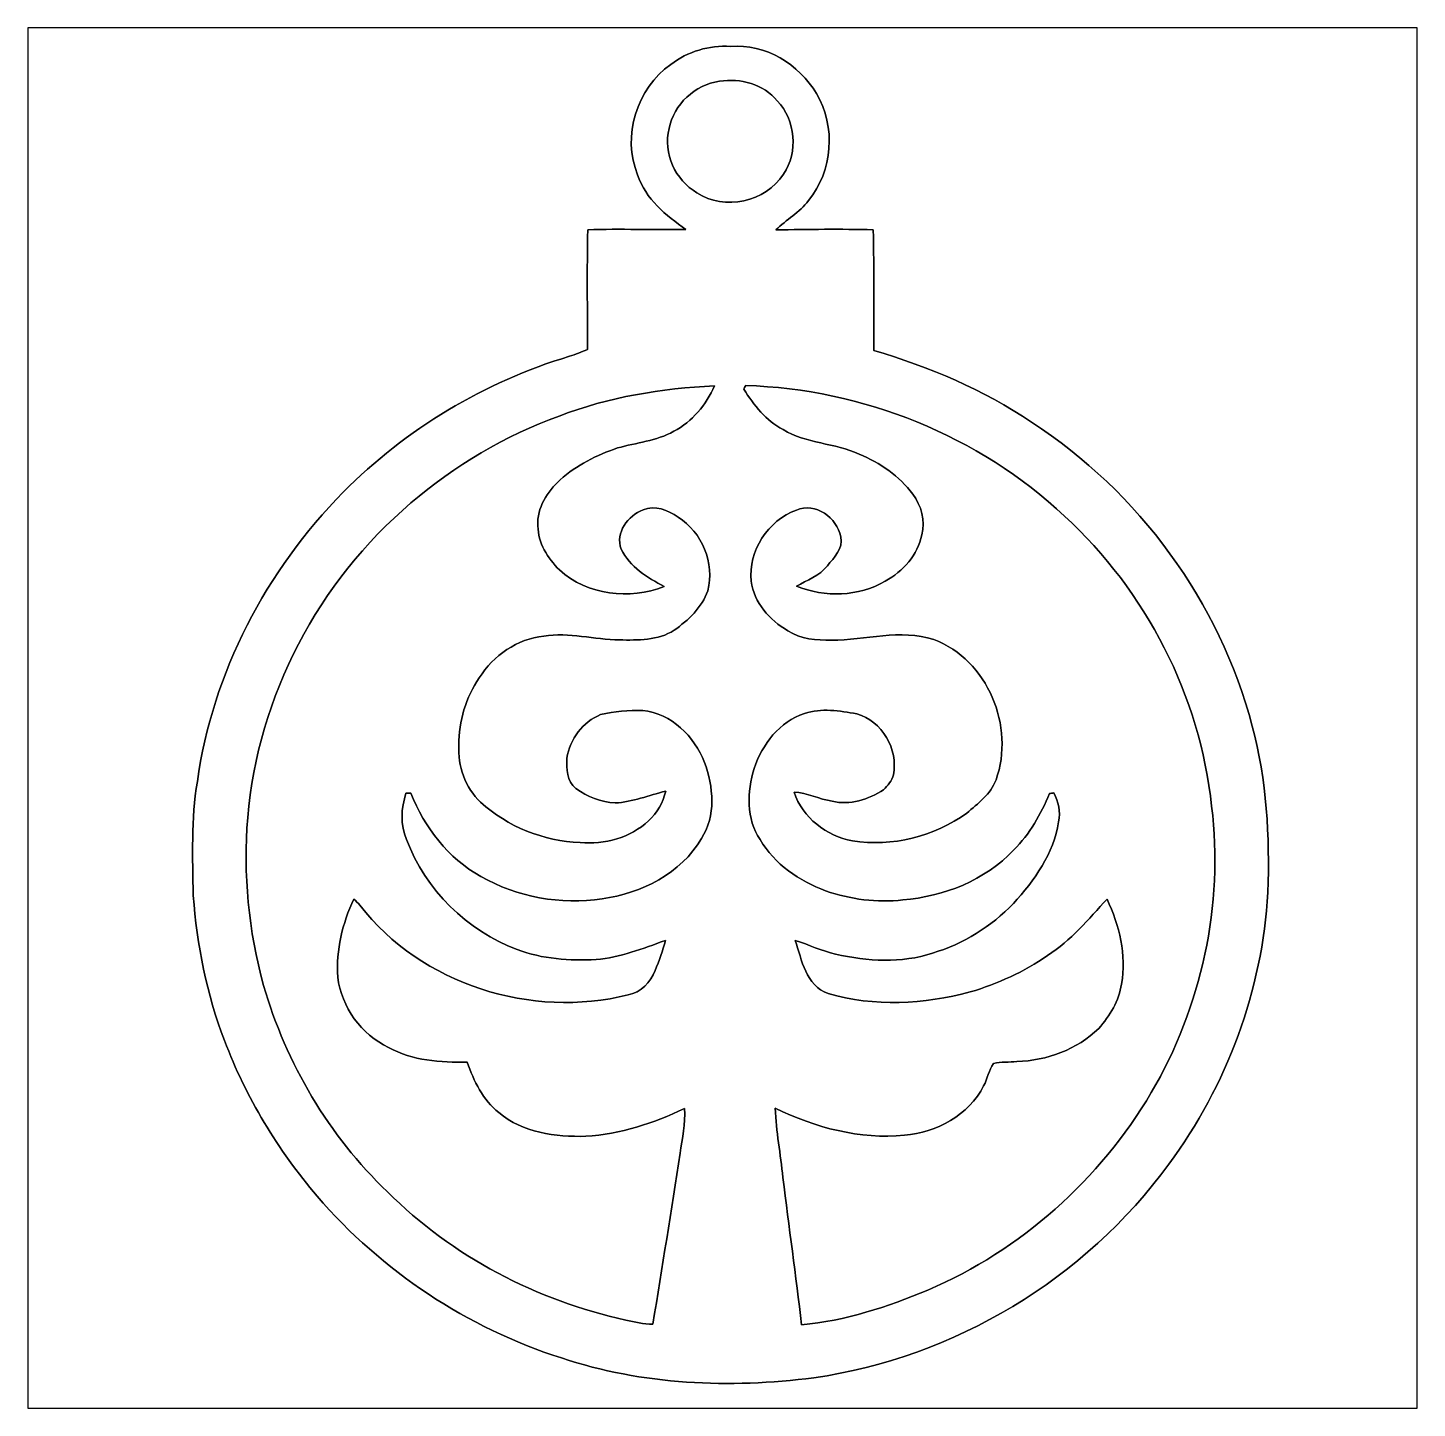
# Model space of a CAD drawing. Header units: centimetres. Extents: x -16.8 to 16.8, y -16.7 to 16.7.
import ezdxf

# ---------------------------------------------------------------- set-up
doc = ezdxf.new("R2010")
doc.units = ezdxf.units.CM
doc.header["$MEASUREMENT"] = 0
doc.layers.add('Layer 1', color=7, linetype='Continuous')

msp = doc.modelspace()

# ---------------------------------------------------------------- linework, layer by layer
at = {"layer": 'Layer 1', "color": 7}
for points, knots in [([(-16.77458, 16.66875), (-16.77458, 16.66875), (16.77458, 16.66875), (16.77458, 16.66875), (16.77458, 16.66875), (16.77458, 16.66875), (16.77458, -16.66875), (16.77458, -16.66875), (16.77458, -16.66875), (16.77458, -16.66875), (-16.77458, -16.66875), (-16.77458, -16.66875), (-16.77458, -16.66875), (-16.77458, -16.66875), (-16.77458, 16.66875), (-16.77458, 16.66875), (-16.77458, 16.66875), (-16.77458, 16.66875), (-16.77458, 16.66875), (-16.77458, 16.66875)], [0, 0, 0, 0, 0.16666667, 0.16666667, 0.16666667, 0.16666667, 0.33333333, 0.33333333, 0.33333333, 0.33333333, 0.5, 0.5, 0.5, 0.5, 0.66666667, 0.66666667, 0.66666667, 0.66666667, 1, 1, 1, 1]), ([(-1.24883, 15.78257), (-2.06939, 15.20825), (-2.43276, 14.04867), (-2.04929, 13.11628), (-2.04929, 13.11628), (-1.85526, 12.53455), (-1.37054, 12.13379), (-0.88194, 11.80006), (-0.88194, 11.80006), (-1.67181, 11.77784), (-2.46345, 11.82405), (-3.25367, 11.78913), (-3.25367, 11.78913), (-3.27413, 10.82569), (-3.25967, 9.8619), (-3.26108, 8.89811), (-3.26108, 8.89811), (-3.40254, 8.83955), (-3.54612, 8.78593), (-3.69041, 8.73619), (-3.69041, 8.73619), (-5.74781, 8.12059), (-7.64646, 6.97865), (-9.15776, 5.4543), (-9.15776, 5.4543), (-11.0169, 3.56553), (-12.31336, 1.09996), (-12.6806, -1.53458), (-12.6806, -1.53458), (-12.833, -2.44334), (-12.79419, -3.36832), (-12.77902, -4.28519), (-12.77902, -4.28519), (-12.68906, -5.4797), (-12.4587, -6.67068), (-12.02231, -7.78933), (-12.02231, -7.78933), (-11.51079, -9.16411), (-10.73044, -10.43129), (-9.78641, -11.55065), (-9.78641, -11.55065), (-8.22643, -13.35934), (-6.1655, -14.73165), (-3.88761, -15.45484), (-3.88761, -15.45484), (-1.93252, -16.10854), (0.17286, -16.19462), (2.20627, -15.93286), (2.20627, -15.93286), (5.59894, -15.45131), (8.75947, -13.54526), (10.77666, -10.77666), (10.77666, -10.77666), (12.17824, -8.87765), (13.03831, -6.57119), (13.16814, -4.21111), (13.16814, -4.21111), (13.21682, -2.86456), (13.14238, -1.49966), (12.78996, -0.19368), (12.78996, -0.19368), (12.00785, 2.80247), (10.05452, 5.45959), (7.46196, 7.14446), (7.46196, 7.14446), (6.30096, 7.93291), (4.99286, 8.47584), (3.65301, 8.87624), (3.65301, 8.87624), (3.64349, 9.8485), (3.66501, 10.8204), (3.63996, 11.7923), (3.63996, 11.7923), (2.85609, 11.81029), (2.07186, 11.80218), (1.28834, 11.78666), (1.28834, 11.78666), (1.54093, 12.03325), (1.86055, 12.20929), (2.07433, 12.49609), (2.07433, 12.49609), (2.66347, 13.20729), (2.74391, 14.28609), (2.27224, 15.07913), (2.27224, 15.07913), (1.84644, 15.78575), (1.03717, 16.29551), (0.19368, 16.21755), (0.19368, 16.21755), (-0.32138, 16.25529), (-0.83996, 16.09443), (-1.24883, 15.78257)], [0, 0, 0, 0, 0.04166667, 0.04166667, 0.04166667, 0.04166667, 0.08333333, 0.08333333, 0.08333333, 0.08333333, 0.125, 0.125, 0.125, 0.125, 0.16666667, 0.16666667, 0.16666667, 0.16666667, 0.20833333, 0.20833333, 0.20833333, 0.20833333, 0.25, 0.25, 0.25, 0.25, 0.29166667, 0.29166667, 0.29166667, 0.29166667, 0.33333333, 0.33333333, 0.33333333, 0.33333333, 0.375, 0.375, 0.375, 0.375, 0.41666667, 0.41666667, 0.41666667, 0.41666667, 0.45833333, 0.45833333, 0.45833333, 0.45833333, 0.5, 0.5, 0.5, 0.5, 0.54166667, 0.54166667, 0.54166667, 0.54166667, 0.58333333, 0.58333333, 0.58333333, 0.58333333, 0.625, 0.625, 0.625, 0.625, 0.66666667, 0.66666667, 0.66666667, 0.66666667, 0.70833333, 0.70833333, 0.70833333, 0.70833333, 0.75, 0.75, 0.75, 0.75, 0.79166667, 0.79166667, 0.79166667, 0.79166667, 0.83333333, 0.83333333, 0.83333333, 0.83333333, 0.875, 0.875, 0.875, 0.875, 0.91666667, 0.91666667, 0.91666667, 0.91666667, 1, 1, 1, 1]), ([(-0.07232, 15.37864), (0.43074, 15.45943), (0.98919, 15.30279), (1.32397, 14.90557), (1.32397, 14.90557), (1.76142, 14.43778), (1.83727, 13.66696), (1.46967, 13.13639), (1.46967, 13.13639), (1.04493, 12.46046), (0.04904, 12.24562), (-0.61736, 12.68307), (-0.61736, 12.68307), (-1.13383, 12.99351), (-1.44921, 13.63733), (-1.28623, 14.23494), (-1.28623, 14.23494), (-1.17934, 14.82266), (-0.65934, 15.2975), (-0.07232, 15.37864)], [0, 0, 0, 0, 0.16666667, 0.16666667, 0.16666667, 0.16666667, 0.33333333, 0.33333333, 0.33333333, 0.33333333, 0.5, 0.5, 0.5, 0.5, 0.66666667, 0.66666667, 0.66666667, 0.66666667, 1, 1, 1, 1]), ([(-3.94088, 7.29262), (-2.74708, 7.75406), (-1.46967, 7.95902), (-0.19579, 8.02111), (-0.19579, 8.02111), (-0.39546, 7.56497), (-0.73131, 7.15539), (-1.17863, 6.92503), (-1.17863, 6.92503), (-1.59279, 6.68584), (-2.08245, 6.65021), (-2.53436, 6.5211), (-2.53436, 6.5211), (-3.0353, 6.34859), (-3.52037, 6.10623), (-3.92042, 5.75486), (-3.92042, 5.75486), (-4.22204, 5.46417), (-4.49157, 5.08106), (-4.45735, 4.64079), (-4.45735, 4.64079), (-4.45699, 4.22945), (-4.22063, 3.85727), (-3.93841, 3.57576), (-3.93841, 3.57576), (-3.26073, 2.96474), (-2.24296, 2.84903), (-1.40653, 3.17676), (-1.40653, 3.17676), (-1.81681, 3.38526), (-2.23485, 3.65372), (-2.4451, 4.07952), (-2.4451, 4.07952), (-2.60138, 4.47181), (-2.27436, 4.88703), (-1.91946, 5.02391), (-1.91946, 5.02391), (-1.62983, 5.15726), (-1.31586, 5.01544), (-1.07421, 4.85246), (-1.07421, 4.85246), (-0.49248, 4.4891), (-0.18556, 3.73909), (-0.35454, 3.07305), (-0.35454, 3.07305), (-0.49601, 2.66771), (-0.82621, 2.36149), (-1.16769, 2.11878), (-1.16769, 2.11878), (-1.55822, 1.86937), (-2.04223, 1.87748), (-2.48744, 1.8863), (-2.48744, 1.8863), (-3.09809, 1.89195), (-3.70487, 2.07821), (-4.31553, 1.97803), (-4.31553, 1.97803), (-4.95476, 1.9117), (-5.53367, 1.50742), (-5.8734, 0.97014), (-5.8734, 0.97014), (-6.19936, 0.49671), (-6.36623, -0.07902), (-6.36729, -0.65229), (-6.36729, -0.65229), (-6.39163, -1.15782), (-6.21594, -1.68169), (-5.84376, -2.03376), (-5.84376, -2.03376), (-5.18866, -2.62537), (-4.32012, -2.97427), (-3.43853, -3.00743), (-3.43853, -3.00743), (-2.8508, -3.05788), (-2.22038, -2.89595), (-1.78753, -2.48109), (-1.78753, -2.48109), (-1.57762, -2.29482), (-1.4351, -2.038), (-1.37195, -1.76565), (-1.37195, -1.76565), (-1.77659, -1.86831), (-2.17241, -2.02741), (-2.59327, -2.05211), (-2.59327, -2.05211), (-2.93194, -2.02671), (-3.26355, -1.90218), (-3.53766, -1.7018), (-3.53766, -1.7018), (-3.76061, -1.53035), (-3.77014, -1.22449), (-3.75708, -0.97049), (-3.75708, -0.97049), (-3.68794, -0.514), (-3.3722, -0.09102), (-2.94217, 0.0822), (-2.94217, 0.0822), (-2.6102, 0.15487), (-2.2673, 0.19121), (-1.92723, 0.1845), (-1.92723, 0.1845), (-1.23437, 0.11042), (-0.68121, -0.44379), (-0.43427, -1.07103), (-0.43427, -1.07103), (-0.21908, -1.65664), (-0.15381, -2.36643), (-0.50871, -2.91077), (-0.50871, -2.91077), (-1.00365, -3.75955), (-1.95827, -4.23369), (-2.90513, -4.36457), (-2.90513, -4.36457), (-3.90701, -4.52367), (-4.95547, -4.32223), (-5.83741, -3.82552), (-5.83741, -3.82552), (-6.62728, -3.39231), (-7.19067, -2.63878), (-7.52616, -1.81575), (-7.52616, -1.81575), (-7.55544, -1.8161), (-7.614, -1.81681), (-7.64328, -1.81716), (-7.64328, -1.81716), (-7.75935, -2.18158), (-7.78722, -2.57916), (-7.6267, -2.93617), (-7.6267, -2.93617), (-7.17938, -4.15255), (-6.16409, -5.13468), (-4.95723, -5.59364), (-4.95723, -5.59364), (-4.35116, -5.82048), (-3.69358, -5.86493), (-3.05259, -5.83353), (-3.05259, -5.83353), (-2.47156, -5.77991), (-1.92123, -5.57601), (-1.38007, -5.36963), (-1.38007, -5.36963), (-1.43863, -5.6201), (-1.53211, -5.86034), (-1.62631, -6.09917), (-1.62631, -6.09917), (-1.7399, -6.37681), (-1.96533, -6.6354), (-2.27506, -6.68443), (-2.27506, -6.68443), (-4.60304, -7.27534), (-7.27604, -6.43643), (-8.75559, -4.52191), (-8.75559, -4.52191), (-8.80181, -4.46899), (-8.85155, -4.41995), (-8.90164, -4.37162), (-8.90164, -4.37162), (-9.1754, -4.959), (-9.33521, -5.6067), (-9.29111, -6.25792), (-9.29111, -6.25792), (-9.19621, -6.98147), (-8.72843, -7.64857), (-8.06168, -7.9562), (-8.06168, -7.9562), (-7.48524, -8.27652), (-6.80755, -8.31744), (-6.16232, -8.31462), (-6.16232, -8.31462), (-6.0004, -8.76582), (-5.78944, -9.22479), (-5.40209, -9.52818), (-5.40209, -9.52818), (-4.82812, -10.02383), (-4.02908, -10.1159), (-3.29953, -10.10179), (-3.29953, -10.10179), (-2.4705, -10.04182), (-1.66264, -9.79593), (-0.91828, -9.43046), (-0.91828, -9.43046), (-0.88865, -9.79452), (-0.97402, -10.15259), (-1.0227, -10.51101), (-1.0227, -10.51101), (-1.24143, -11.88791), (-1.44992, -13.26656), (-1.68416, -14.64098), (-1.68416, -14.64098), (-1.90394, -14.63957), (-2.11914, -14.58489), (-2.33327, -14.54115), (-2.33327, -14.54115), (-4.48733, -14.06772), (-6.52709, -13.00621), (-8.0899, -11.44129), (-8.0899, -11.44129), (-9.50913, -10.08839), (-10.53359, -8.34002), (-11.08181, -6.46112), (-11.08181, -6.46112), (-11.4427, -5.14385), (-11.5764, -3.76273), (-11.46387, -2.40171), (-11.46387, -2.40171), (-11.22327, 0.51999), (-9.7536, 3.30129), (-7.52228, 5.19359), (-7.52228, 5.19359), (-6.46571, 6.09706), (-5.24898, 6.81955), (-3.94088, 7.29262)], [0, 0, 0, 0, 0.01851852, 0.01851852, 0.01851852, 0.01851852, 0.03703704, 0.03703704, 0.03703704, 0.03703704, 0.05555556, 0.05555556, 0.05555556, 0.05555556, 0.07407407, 0.07407407, 0.07407407, 0.07407407, 0.09259259, 0.09259259, 0.09259259, 0.09259259, 0.11111111, 0.11111111, 0.11111111, 0.11111111, 0.12962963, 0.12962963, 0.12962963, 0.12962963, 0.14814815, 0.14814815, 0.14814815, 0.14814815, 0.16666667, 0.16666667, 0.16666667, 0.16666667, 0.18518519, 0.18518519, 0.18518519, 0.18518519, 0.2037037, 0.2037037, 0.2037037, 0.2037037, 0.22222222, 0.22222222, 0.22222222, 0.22222222, 0.24074074, 0.24074074, 0.24074074, 0.24074074, 0.25925926, 0.25925926, 0.25925926, 0.25925926, 0.27777778, 0.27777778, 0.27777778, 0.27777778, 0.2962963, 0.2962963, 0.2962963, 0.2962963, 0.31481481, 0.31481481, 0.31481481, 0.31481481, 0.33333333, 0.33333333, 0.33333333, 0.33333333, 0.35185185, 0.35185185, 0.35185185, 0.35185185, 0.37037037, 0.37037037, 0.37037037, 0.37037037, 0.38888889, 0.38888889, 0.38888889, 0.38888889, 0.40740741, 0.40740741, 0.40740741, 0.40740741, 0.42592593, 0.42592593, 0.42592593, 0.42592593, 0.44444444, 0.44444444, 0.44444444, 0.44444444, 0.46296296, 0.46296296, 0.46296296, 0.46296296, 0.48148148, 0.48148148, 0.48148148, 0.48148148, 0.5, 0.5, 0.5, 0.5, 0.51851852, 0.51851852, 0.51851852, 0.51851852, 0.53703704, 0.53703704, 0.53703704, 0.53703704, 0.55555556, 0.55555556, 0.55555556, 0.55555556, 0.57407407, 0.57407407, 0.57407407, 0.57407407, 0.59259259, 0.59259259, 0.59259259, 0.59259259, 0.61111111, 0.61111111, 0.61111111, 0.61111111, 0.62962963, 0.62962963, 0.62962963, 0.62962963, 0.64814815, 0.64814815, 0.64814815, 0.64814815, 0.66666667, 0.66666667, 0.66666667, 0.66666667, 0.68518519, 0.68518519, 0.68518519, 0.68518519, 0.7037037, 0.7037037, 0.7037037, 0.7037037, 0.72222222, 0.72222222, 0.72222222, 0.72222222, 0.74074074, 0.74074074, 0.74074074, 0.74074074, 0.75925926, 0.75925926, 0.75925926, 0.75925926, 0.77777778, 0.77777778, 0.77777778, 0.77777778, 0.7962963, 0.7962963, 0.7962963, 0.7962963, 0.81481481, 0.81481481, 0.81481481, 0.81481481, 0.83333333, 0.83333333, 0.83333333, 0.83333333, 0.85185185, 0.85185185, 0.85185185, 0.85185185, 0.87037037, 0.87037037, 0.87037037, 0.87037037, 0.88888889, 0.88888889, 0.88888889, 0.88888889, 0.90740741, 0.90740741, 0.90740741, 0.90740741, 0.92592593, 0.92592593, 0.92592593, 0.92592593, 0.94444444, 0.94444444, 0.94444444, 0.94444444, 0.96296296, 0.96296296, 0.96296296, 0.96296296, 1, 1, 1, 1]), ([(0.55704, 8.02922), (3.39125, 7.94456), (6.19125, 6.81814), (8.26029, 4.87327), (8.26029, 4.87327), (10.22914, 3.06423), (11.52984, 0.5334), (11.811, -2.12901), (11.811, -2.12901), (12.10733, -4.51344), (11.56335, -6.97794), (10.35332, -9.04769), (10.35332, -9.04769), (9.11154, -11.14778), (7.20549, -12.85487), (4.95864, -13.81478), (4.95864, -13.81478), (3.98604, -14.22717), (2.96298, -14.55491), (1.90782, -14.65651), (1.90782, -14.65651), (1.77482, -13.46764), (1.60232, -12.28408), (1.45944, -11.09662), (1.45944, -11.09662), (1.40088, -10.53959), (1.29646, -9.98608), (1.27282, -9.42622), (1.27282, -9.42622), (2.23908, -9.89189), (3.31541, -10.17976), (4.3942, -10.07851), (4.3942, -10.07851), (5.16467, -9.99984), (5.95383, -9.59767), (6.3052, -8.88048), (6.3052, -8.88048), (6.40433, -8.71114), (6.4262, -8.50053), (6.5472, -8.34566), (6.5472, -8.34566), (6.72641, -8.2931), (6.92185, -8.31956), (7.10741, -8.29769), (7.10741, -8.29769), (7.83061, -8.2744), (8.56262, -8.00841), (9.08473, -7.49723), (9.08473, -7.49723), (9.35461, -7.19561), (9.57368, -6.82978), (9.63436, -6.42408), (9.63436, -6.42408), (9.76348, -5.72488), (9.5825, -5.00697), (9.28546, -4.37303), (9.28546, -4.37303), (8.84061, -4.85881), (8.40952, -5.37351), (7.85036, -5.7337), (7.85036, -5.7337), (7.28169, -6.1274), (6.64598, -6.42056), (5.98346, -6.61599), (5.98346, -6.61599), (4.86833, -6.91233), (3.6643, -6.98041), (2.54811, -6.65515), (2.54811, -6.65515), (2.01577, -6.46042), (1.91206, -5.84341), (1.75754, -5.37175), (1.75754, -5.37175), (2.08421, -5.47617), (2.39536, -5.62681), (2.73191, -5.70159), (2.73191, -5.70159), (3.49779, -5.88081), (4.31694, -5.92737), (5.07365, -5.67796), (5.07365, -5.67796), (5.81307, -5.46065), (6.48652, -5.03414), (7.02345, -4.48345), (7.02345, -4.48345), (7.53498, -3.92712), (7.99536, -3.2699), (8.11354, -2.50684), (8.11354, -2.50684), (8.16681, -2.26448), (8.11459, -2.02389), (7.99994, -1.81081), (7.99994, -1.81081), (7.97384, -1.81434), (7.92198, -1.82139), (7.89587, -1.82457), (7.89587, -1.82457), (7.68809, -2.32234), (7.41962, -2.80564), (7.03192, -3.18664), (7.03192, -3.18664), (6.34083, -3.91866), (5.34952, -4.31588), (4.35575, -4.39032), (4.35575, -4.39032), (3.72745, -4.47181), (3.08857, -4.37339), (2.49096, -4.17583), (2.49096, -4.17583), (1.85561, -3.93876), (1.25624, -3.53025), (0.90876, -2.93582), (0.90876, -2.93582), (0.5648, -2.43911), (0.59372, -1.77518), (0.76129, -1.21849), (0.76129, -1.21849), (0.96308, -0.64064), (1.37266, -0.0822), (1.98085, 0.10513), (1.98085, 0.10513), (2.38654, 0.25012), (2.82857, 0.17463), (3.24097, 0.10019), (3.24097, 0.10019), (3.85233, -0.0702), (4.2478, -0.756), (4.12679, -1.37266), (4.12679, -1.37266), (4.08552, -1.51236), (3.99239, -1.63548), (3.88832, -1.73461), (3.88832, -1.73461), (3.52637, -1.96533), (3.07799, -2.11455), (2.6483, -2.01154), (2.6483, -2.01154), (2.33504, -1.9625), (2.04646, -1.79987), (1.72649, -1.79282), (1.72649, -1.79282), (1.94204, -2.40136), (2.5019, -2.85856), (3.13725, -2.96333), (3.13725, -2.96333), (4.0961, -3.12455), (5.10963, -2.86068), (5.89633, -2.29694), (5.89633, -2.29694), (6.16973, -2.07116), (6.47382, -1.83833), (6.604, -1.49401), (6.604, -1.49401), (7.06543, -0.21273), (6.40292, 1.41182), (5.10152, 1.89336), (5.10152, 1.89336), (4.29295, 2.16464), (3.45087, 1.86902), (2.62819, 1.88242), (2.62819, 1.88242), (2.26836, 1.87149), (1.88383, 1.90394), (1.57515, 2.10714), (1.57515, 2.10714), (1.14229, 2.36714), (0.75812, 2.78342), (0.69391, 3.30306), (0.69391, 3.30306), (0.6156, 4.03507), (1.09996, 4.77061), (1.78364, 5.0232), (1.78364, 5.0232), (2.24578, 5.21864), (2.76578, 4.83411), (2.8575, 4.37691), (2.8575, 4.37691), (2.92276, 4.09363), (2.6924, 3.87456), (2.5333, 3.67594), (2.5333, 3.67594), (2.33962, 3.43323), (2.04223, 3.3341), (1.78541, 3.18029), (1.78541, 3.18029), (2.47297, 2.91606), (3.28754, 2.92171), (3.92924, 3.30553), (3.92924, 3.30553), (4.35751, 3.5373), (4.72052, 3.93876), (4.81295, 4.42736), (4.81295, 4.42736), (4.90608, 4.76603), (4.79813, 5.13009), (4.59387, 5.40561), (4.59387, 5.40561), (4.27284, 5.84906), (3.79906, 6.16162), (3.29953, 6.37117), (3.29953, 6.37117), (2.7111, 6.64245), (2.02424, 6.62728), (1.46156, 6.96489), (1.46156, 6.96489), (1.04846, 7.18079), (0.75882, 7.55544), (0.51294, 7.93962), (0.51294, 7.93962), (0.52388, 7.96219), (0.5461, 8.00664), (0.55704, 8.02922)], [0, 0, 0, 0, 0.01851852, 0.01851852, 0.01851852, 0.01851852, 0.03703704, 0.03703704, 0.03703704, 0.03703704, 0.05555556, 0.05555556, 0.05555556, 0.05555556, 0.07407407, 0.07407407, 0.07407407, 0.07407407, 0.09259259, 0.09259259, 0.09259259, 0.09259259, 0.11111111, 0.11111111, 0.11111111, 0.11111111, 0.12962963, 0.12962963, 0.12962963, 0.12962963, 0.14814815, 0.14814815, 0.14814815, 0.14814815, 0.16666667, 0.16666667, 0.16666667, 0.16666667, 0.18518519, 0.18518519, 0.18518519, 0.18518519, 0.2037037, 0.2037037, 0.2037037, 0.2037037, 0.22222222, 0.22222222, 0.22222222, 0.22222222, 0.24074074, 0.24074074, 0.24074074, 0.24074074, 0.25925926, 0.25925926, 0.25925926, 0.25925926, 0.27777778, 0.27777778, 0.27777778, 0.27777778, 0.2962963, 0.2962963, 0.2962963, 0.2962963, 0.31481481, 0.31481481, 0.31481481, 0.31481481, 0.33333333, 0.33333333, 0.33333333, 0.33333333, 0.35185185, 0.35185185, 0.35185185, 0.35185185, 0.37037037, 0.37037037, 0.37037037, 0.37037037, 0.38888889, 0.38888889, 0.38888889, 0.38888889, 0.40740741, 0.40740741, 0.40740741, 0.40740741, 0.42592593, 0.42592593, 0.42592593, 0.42592593, 0.44444444, 0.44444444, 0.44444444, 0.44444444, 0.46296296, 0.46296296, 0.46296296, 0.46296296, 0.48148148, 0.48148148, 0.48148148, 0.48148148, 0.5, 0.5, 0.5, 0.5, 0.51851852, 0.51851852, 0.51851852, 0.51851852, 0.53703704, 0.53703704, 0.53703704, 0.53703704, 0.55555556, 0.55555556, 0.55555556, 0.55555556, 0.57407407, 0.57407407, 0.57407407, 0.57407407, 0.59259259, 0.59259259, 0.59259259, 0.59259259, 0.61111111, 0.61111111, 0.61111111, 0.61111111, 0.62962963, 0.62962963, 0.62962963, 0.62962963, 0.64814815, 0.64814815, 0.64814815, 0.64814815, 0.66666667, 0.66666667, 0.66666667, 0.66666667, 0.68518519, 0.68518519, 0.68518519, 0.68518519, 0.7037037, 0.7037037, 0.7037037, 0.7037037, 0.72222222, 0.72222222, 0.72222222, 0.72222222, 0.74074074, 0.74074074, 0.74074074, 0.74074074, 0.75925926, 0.75925926, 0.75925926, 0.75925926, 0.77777778, 0.77777778, 0.77777778, 0.77777778, 0.7962963, 0.7962963, 0.7962963, 0.7962963, 0.81481481, 0.81481481, 0.81481481, 0.81481481, 0.83333333, 0.83333333, 0.83333333, 0.83333333, 0.85185185, 0.85185185, 0.85185185, 0.85185185, 0.87037037, 0.87037037, 0.87037037, 0.87037037, 0.88888889, 0.88888889, 0.88888889, 0.88888889, 0.90740741, 0.90740741, 0.90740741, 0.90740741, 0.92592593, 0.92592593, 0.92592593, 0.92592593, 0.94444444, 0.94444444, 0.94444444, 0.94444444, 0.96296296, 0.96296296, 0.96296296, 0.96296296, 1, 1, 1, 1])]:
    msp.add_open_spline(points, degree=3, knots=knots, dxfattribs=at)
at = {"layer": 'Layer 1', "color": 251}
for points, knots in [([(-1.24883, 15.78257), (-0.83996, 16.09443), (-0.32138, 16.25529), (0.19368, 16.21755), (0.19368, 16.21755), (1.03717, 16.29551), (1.84644, 15.78575), (2.27224, 15.07913), (2.27224, 15.07913), (2.74391, 14.28609), (2.66347, 13.20729), (2.07433, 12.49609), (2.07433, 12.49609), (1.86055, 12.20929), (1.54093, 12.03325), (1.28834, 11.78666), (1.28834, 11.78666), (2.07186, 11.80218), (2.85609, 11.81029), (3.63996, 11.7923), (3.63996, 11.7923), (3.66501, 10.8204), (3.64349, 9.8485), (3.65301, 8.87624), (3.65301, 8.87624), (4.99286, 8.47584), (6.30096, 7.93291), (7.46196, 7.14446), (7.46196, 7.14446), (10.05452, 5.45959), (12.00785, 2.80247), (12.78996, -0.19368), (12.78996, -0.19368), (13.14238, -1.49966), (13.21682, -2.86456), (13.16814, -4.21111), (13.16814, -4.21111), (13.03831, -6.57119), (12.17824, -8.87765), (10.77666, -10.77666), (10.77666, -10.77666), (8.75947, -13.54526), (5.59894, -15.45131), (2.20627, -15.93286), (2.20627, -15.93286), (0.17286, -16.19462), (-1.93252, -16.10854), (-3.88761, -15.45484), (-3.88761, -15.45484), (-6.1655, -14.73165), (-8.22643, -13.35934), (-9.78641, -11.55065), (-9.78641, -11.55065), (-10.73044, -10.43129), (-11.51079, -9.16411), (-12.02231, -7.78933), (-12.02231, -7.78933), (-12.4587, -6.67068), (-12.68906, -5.4797), (-12.77902, -4.28519), (-12.77902, -4.28519), (-12.79419, -3.36832), (-12.833, -2.44334), (-12.6806, -1.53458), (-12.6806, -1.53458), (-12.31336, 1.09996), (-11.0169, 3.56553), (-9.15776, 5.4543), (-9.15776, 5.4543), (-7.64646, 6.97865), (-5.74781, 8.12059), (-3.69041, 8.73619), (-3.69041, 8.73619), (-3.54612, 8.78593), (-3.40254, 8.83955), (-3.26108, 8.89811), (-3.26108, 8.89811), (-3.25967, 9.8619), (-3.27413, 10.82569), (-3.25367, 11.78913), (-3.25367, 11.78913), (-2.46345, 11.82405), (-1.67181, 11.77784), (-0.88194, 11.80006), (-0.88194, 11.80006), (-1.37054, 12.13379), (-1.85526, 12.53455), (-2.04929, 13.11628), (-2.04929, 13.11628), (-2.43276, 14.04867), (-2.06939, 15.20825), (-1.24883, 15.78257), (-1.24883, 15.78257), (-1.24883, 15.78257), (-1.24883, 15.78257), (-1.24883, 15.78257)], [0, 0, 0, 0, 0.04, 0.04, 0.04, 0.04, 0.08, 0.08, 0.08, 0.08, 0.12, 0.12, 0.12, 0.12, 0.16, 0.16, 0.16, 0.16, 0.2, 0.2, 0.2, 0.2, 0.24, 0.24, 0.24, 0.24, 0.28, 0.28, 0.28, 0.28, 0.32, 0.32, 0.32, 0.32, 0.36, 0.36, 0.36, 0.36, 0.4, 0.4, 0.4, 0.4, 0.44, 0.44, 0.44, 0.44, 0.48, 0.48, 0.48, 0.48, 0.52, 0.52, 0.52, 0.52, 0.56, 0.56, 0.56, 0.56, 0.6, 0.6, 0.6, 0.6, 0.64, 0.64, 0.64, 0.64, 0.68, 0.68, 0.68, 0.68, 0.72, 0.72, 0.72, 0.72, 0.76, 0.76, 0.76, 0.76, 0.8, 0.8, 0.8, 0.8, 0.84, 0.84, 0.84, 0.84, 0.88, 0.88, 0.88, 0.88, 0.92, 0.92, 0.92, 0.92, 1, 1, 1, 1]), ([(-0.07232, 15.37864), (-0.65934, 15.2975), (-1.17934, 14.82266), (-1.28623, 14.23494), (-1.28623, 14.23494), (-1.44921, 13.63733), (-1.13383, 12.99351), (-0.61736, 12.68307), (-0.61736, 12.68307), (0.04904, 12.24562), (1.04493, 12.46046), (1.46967, 13.13639), (1.46967, 13.13639), (1.83727, 13.66696), (1.76142, 14.43778), (1.32397, 14.90557), (1.32397, 14.90557), (0.98919, 15.30279), (0.43074, 15.45943), (-0.07232, 15.37864), (-0.07232, 15.37864), (-0.07232, 15.37864), (-0.07232, 15.37864), (-0.07232, 15.37864)], [0, 0, 0, 0, 0.14285714, 0.14285714, 0.14285714, 0.14285714, 0.28571429, 0.28571429, 0.28571429, 0.28571429, 0.42857143, 0.42857143, 0.42857143, 0.42857143, 0.57142857, 0.57142857, 0.57142857, 0.57142857, 0.71428571, 0.71428571, 0.71428571, 0.71428571, 1, 1, 1, 1]), ([(-3.94088, 7.29262), (-5.24898, 6.81955), (-6.46571, 6.09706), (-7.52228, 5.19359), (-7.52228, 5.19359), (-9.7536, 3.30129), (-11.22327, 0.51999), (-11.46387, -2.40171), (-11.46387, -2.40171), (-11.5764, -3.76273), (-11.4427, -5.14385), (-11.08181, -6.46112), (-11.08181, -6.46112), (-10.53359, -8.34002), (-9.50913, -10.08839), (-8.0899, -11.44129), (-8.0899, -11.44129), (-6.52709, -13.00621), (-4.48733, -14.06772), (-2.33327, -14.54115), (-2.33327, -14.54115), (-2.11914, -14.58489), (-1.90394, -14.63957), (-1.68416, -14.64098), (-1.68416, -14.64098), (-1.44992, -13.26656), (-1.24143, -11.88791), (-1.0227, -10.51101), (-1.0227, -10.51101), (-0.97402, -10.15259), (-0.88865, -9.79452), (-0.91828, -9.43046), (-0.91828, -9.43046), (-1.66264, -9.79593), (-2.4705, -10.04182), (-3.29953, -10.10179), (-3.29953, -10.10179), (-4.02908, -10.1159), (-4.82812, -10.02383), (-5.40209, -9.52818), (-5.40209, -9.52818), (-5.78944, -9.22479), (-6.0004, -8.76582), (-6.16232, -8.31462), (-6.16232, -8.31462), (-6.80755, -8.31744), (-7.48524, -8.27652), (-8.06168, -7.9562), (-8.06168, -7.9562), (-8.72843, -7.64857), (-9.19621, -6.98147), (-9.29111, -6.25792), (-9.29111, -6.25792), (-9.33521, -5.6067), (-9.1754, -4.959), (-8.90164, -4.37162), (-8.90164, -4.37162), (-8.85155, -4.41995), (-8.80181, -4.46899), (-8.75559, -4.52191), (-8.75559, -4.52191), (-7.27604, -6.43643), (-4.60304, -7.27534), (-2.27506, -6.68443), (-2.27506, -6.68443), (-1.96533, -6.6354), (-1.7399, -6.37681), (-1.62631, -6.09917), (-1.62631, -6.09917), (-1.53211, -5.86034), (-1.43863, -5.6201), (-1.38007, -5.36963), (-1.38007, -5.36963), (-1.92123, -5.57601), (-2.47156, -5.77991), (-3.05259, -5.83353), (-3.05259, -5.83353), (-3.69358, -5.86493), (-4.35116, -5.82048), (-4.95723, -5.59364), (-4.95723, -5.59364), (-6.16409, -5.13468), (-7.17938, -4.15255), (-7.6267, -2.93617), (-7.6267, -2.93617), (-7.78722, -2.57916), (-7.75935, -2.18158), (-7.64328, -1.81716), (-7.64328, -1.81716), (-7.614, -1.81681), (-7.55544, -1.8161), (-7.52616, -1.81575), (-7.52616, -1.81575), (-7.19067, -2.63878), (-6.62728, -3.39231), (-5.83741, -3.82552), (-5.83741, -3.82552), (-4.95547, -4.32223), (-3.90701, -4.52367), (-2.90513, -4.36457), (-2.90513, -4.36457), (-1.95827, -4.23369), (-1.00365, -3.75955), (-0.50871, -2.91077), (-0.50871, -2.91077), (-0.15381, -2.36643), (-0.21908, -1.65664), (-0.43427, -1.07103), (-0.43427, -1.07103), (-0.68121, -0.44379), (-1.23437, 0.11042), (-1.92723, 0.1845), (-1.92723, 0.1845), (-2.2673, 0.19121), (-2.6102, 0.15487), (-2.94217, 0.0822), (-2.94217, 0.0822), (-3.3722, -0.09102), (-3.68794, -0.514), (-3.75708, -0.97049), (-3.75708, -0.97049), (-3.77014, -1.22449), (-3.76061, -1.53035), (-3.53766, -1.7018), (-3.53766, -1.7018), (-3.26355, -1.90218), (-2.93194, -2.02671), (-2.59327, -2.05211), (-2.59327, -2.05211), (-2.17241, -2.02741), (-1.77659, -1.86831), (-1.37195, -1.76565), (-1.37195, -1.76565), (-1.4351, -2.038), (-1.57762, -2.29482), (-1.78753, -2.48109), (-1.78753, -2.48109), (-2.22038, -2.89595), (-2.8508, -3.05788), (-3.43853, -3.00743), (-3.43853, -3.00743), (-4.32012, -2.97427), (-5.18866, -2.62537), (-5.84376, -2.03376), (-5.84376, -2.03376), (-6.21594, -1.68169), (-6.39163, -1.15782), (-6.36729, -0.65229), (-6.36729, -0.65229), (-6.36623, -0.07902), (-6.19936, 0.49671), (-5.8734, 0.97014), (-5.8734, 0.97014), (-5.53367, 1.50742), (-4.95476, 1.9117), (-4.31553, 1.97803), (-4.31553, 1.97803), (-3.70487, 2.07821), (-3.09809, 1.89195), (-2.48744, 1.8863), (-2.48744, 1.8863), (-2.04223, 1.87748), (-1.55822, 1.86937), (-1.16769, 2.11878), (-1.16769, 2.11878), (-0.82621, 2.36149), (-0.49601, 2.66771), (-0.35454, 3.07305), (-0.35454, 3.07305), (-0.18556, 3.73909), (-0.49248, 4.4891), (-1.07421, 4.85246), (-1.07421, 4.85246), (-1.31586, 5.01544), (-1.62983, 5.15726), (-1.91946, 5.02391), (-1.91946, 5.02391), (-2.27436, 4.88703), (-2.60138, 4.47181), (-2.4451, 4.07952), (-2.4451, 4.07952), (-2.23485, 3.65372), (-1.81681, 3.38526), (-1.40653, 3.17676), (-1.40653, 3.17676), (-2.24296, 2.84903), (-3.26073, 2.96474), (-3.93841, 3.57576), (-3.93841, 3.57576), (-4.22063, 3.85727), (-4.45699, 4.22945), (-4.45735, 4.64079), (-4.45735, 4.64079), (-4.49157, 5.08106), (-4.22204, 5.46417), (-3.92042, 5.75486), (-3.92042, 5.75486), (-3.52037, 6.10623), (-3.0353, 6.34859), (-2.53436, 6.5211), (-2.53436, 6.5211), (-2.08245, 6.65021), (-1.59279, 6.68584), (-1.17863, 6.92503), (-1.17863, 6.92503), (-0.73131, 7.15539), (-0.39546, 7.56497), (-0.19579, 8.02111), (-0.19579, 8.02111), (-1.46967, 7.95902), (-2.74708, 7.75406), (-3.94088, 7.29262), (-3.94088, 7.29262), (-3.94088, 7.29262), (-3.94088, 7.29262), (-3.94088, 7.29262)], [0, 0, 0, 0, 0.01818182, 0.01818182, 0.01818182, 0.01818182, 0.03636364, 0.03636364, 0.03636364, 0.03636364, 0.05454545, 0.05454545, 0.05454545, 0.05454545, 0.07272727, 0.07272727, 0.07272727, 0.07272727, 0.09090909, 0.09090909, 0.09090909, 0.09090909, 0.10909091, 0.10909091, 0.10909091, 0.10909091, 0.12727273, 0.12727273, 0.12727273, 0.12727273, 0.14545455, 0.14545455, 0.14545455, 0.14545455, 0.16363636, 0.16363636, 0.16363636, 0.16363636, 0.18181818, 0.18181818, 0.18181818, 0.18181818, 0.2, 0.2, 0.2, 0.2, 0.21818182, 0.21818182, 0.21818182, 0.21818182, 0.23636364, 0.23636364, 0.23636364, 0.23636364, 0.25454545, 0.25454545, 0.25454545, 0.25454545, 0.27272727, 0.27272727, 0.27272727, 0.27272727, 0.29090909, 0.29090909, 0.29090909, 0.29090909, 0.30909091, 0.30909091, 0.30909091, 0.30909091, 0.32727273, 0.32727273, 0.32727273, 0.32727273, 0.34545455, 0.34545455, 0.34545455, 0.34545455, 0.36363636, 0.36363636, 0.36363636, 0.36363636, 0.38181818, 0.38181818, 0.38181818, 0.38181818, 0.4, 0.4, 0.4, 0.4, 0.41818182, 0.41818182, 0.41818182, 0.41818182, 0.43636364, 0.43636364, 0.43636364, 0.43636364, 0.45454545, 0.45454545, 0.45454545, 0.45454545, 0.47272727, 0.47272727, 0.47272727, 0.47272727, 0.49090909, 0.49090909, 0.49090909, 0.49090909, 0.50909091, 0.50909091, 0.50909091, 0.50909091, 0.52727273, 0.52727273, 0.52727273, 0.52727273, 0.54545455, 0.54545455, 0.54545455, 0.54545455, 0.56363636, 0.56363636, 0.56363636, 0.56363636, 0.58181818, 0.58181818, 0.58181818, 0.58181818, 0.6, 0.6, 0.6, 0.6, 0.61818182, 0.61818182, 0.61818182, 0.61818182, 0.63636364, 0.63636364, 0.63636364, 0.63636364, 0.65454545, 0.65454545, 0.65454545, 0.65454545, 0.67272727, 0.67272727, 0.67272727, 0.67272727, 0.69090909, 0.69090909, 0.69090909, 0.69090909, 0.70909091, 0.70909091, 0.70909091, 0.70909091, 0.72727273, 0.72727273, 0.72727273, 0.72727273, 0.74545455, 0.74545455, 0.74545455, 0.74545455, 0.76363636, 0.76363636, 0.76363636, 0.76363636, 0.78181818, 0.78181818, 0.78181818, 0.78181818, 0.8, 0.8, 0.8, 0.8, 0.81818182, 0.81818182, 0.81818182, 0.81818182, 0.83636364, 0.83636364, 0.83636364, 0.83636364, 0.85454545, 0.85454545, 0.85454545, 0.85454545, 0.87272727, 0.87272727, 0.87272727, 0.87272727, 0.89090909, 0.89090909, 0.89090909, 0.89090909, 0.90909091, 0.90909091, 0.90909091, 0.90909091, 0.92727273, 0.92727273, 0.92727273, 0.92727273, 0.94545455, 0.94545455, 0.94545455, 0.94545455, 0.96363636, 0.96363636, 0.96363636, 0.96363636, 1, 1, 1, 1]), ([(0.55704, 8.02922), (0.5461, 8.00664), (0.52388, 7.96219), (0.51294, 7.93962), (0.51294, 7.93962), (0.75882, 7.55544), (1.04846, 7.18079), (1.46156, 6.96489), (1.46156, 6.96489), (2.02424, 6.62728), (2.7111, 6.64245), (3.29953, 6.37117), (3.29953, 6.37117), (3.79906, 6.16162), (4.27284, 5.84906), (4.59387, 5.40561), (4.59387, 5.40561), (4.79813, 5.13009), (4.90608, 4.76603), (4.81295, 4.42736), (4.81295, 4.42736), (4.72052, 3.93876), (4.35751, 3.5373), (3.92924, 3.30553), (3.92924, 3.30553), (3.28754, 2.92171), (2.47297, 2.91606), (1.78541, 3.18029), (1.78541, 3.18029), (2.04223, 3.3341), (2.33962, 3.43323), (2.5333, 3.67594), (2.5333, 3.67594), (2.6924, 3.87456), (2.92276, 4.09363), (2.8575, 4.37691), (2.8575, 4.37691), (2.76578, 4.83411), (2.24578, 5.21864), (1.78364, 5.0232), (1.78364, 5.0232), (1.09996, 4.77061), (0.6156, 4.03507), (0.69391, 3.30306), (0.69391, 3.30306), (0.75812, 2.78342), (1.14229, 2.36714), (1.57515, 2.10714), (1.57515, 2.10714), (1.88383, 1.90394), (2.26836, 1.87149), (2.62819, 1.88242), (2.62819, 1.88242), (3.45087, 1.86902), (4.29295, 2.16464), (5.10152, 1.89336), (5.10152, 1.89336), (6.40292, 1.41182), (7.06543, -0.21273), (6.604, -1.49401), (6.604, -1.49401), (6.47382, -1.83833), (6.16973, -2.07116), (5.89633, -2.29694), (5.89633, -2.29694), (5.10963, -2.86068), (4.0961, -3.12455), (3.13725, -2.96333), (3.13725, -2.96333), (2.5019, -2.85856), (1.94204, -2.40136), (1.72649, -1.79282), (1.72649, -1.79282), (2.04646, -1.79987), (2.33504, -1.9625), (2.6483, -2.01154), (2.6483, -2.01154), (3.07799, -2.11455), (3.52637, -1.96533), (3.88832, -1.73461), (3.88832, -1.73461), (3.99239, -1.63548), (4.08552, -1.51236), (4.12679, -1.37266), (4.12679, -1.37266), (4.2478, -0.756), (3.85233, -0.0702), (3.24097, 0.10019), (3.24097, 0.10019), (2.82857, 0.17463), (2.38654, 0.25012), (1.98085, 0.10513), (1.98085, 0.10513), (1.37266, -0.0822), (0.96308, -0.64064), (0.76129, -1.21849), (0.76129, -1.21849), (0.59372, -1.77518), (0.5648, -2.43911), (0.90876, -2.93582), (0.90876, -2.93582), (1.25624, -3.53025), (1.85561, -3.93876), (2.49096, -4.17583), (2.49096, -4.17583), (3.08857, -4.37339), (3.72745, -4.47181), (4.35575, -4.39032), (4.35575, -4.39032), (5.34952, -4.31588), (6.34083, -3.91866), (7.03192, -3.18664), (7.03192, -3.18664), (7.41962, -2.80564), (7.68809, -2.32234), (7.89587, -1.82457), (7.89587, -1.82457), (7.92198, -1.82139), (7.97384, -1.81434), (7.99994, -1.81081), (7.99994, -1.81081), (8.11459, -2.02389), (8.16681, -2.26448), (8.11354, -2.50684), (8.11354, -2.50684), (7.99536, -3.2699), (7.53498, -3.92712), (7.02345, -4.48345), (7.02345, -4.48345), (6.48652, -5.03414), (5.81307, -5.46065), (5.07365, -5.67796), (5.07365, -5.67796), (4.31694, -5.92737), (3.49779, -5.88081), (2.73191, -5.70159), (2.73191, -5.70159), (2.39536, -5.62681), (2.08421, -5.47617), (1.75754, -5.37175), (1.75754, -5.37175), (1.91206, -5.84341), (2.01577, -6.46042), (2.54811, -6.65515), (2.54811, -6.65515), (3.6643, -6.98041), (4.86833, -6.91233), (5.98346, -6.61599), (5.98346, -6.61599), (6.64598, -6.42056), (7.28169, -6.1274), (7.85036, -5.7337), (7.85036, -5.7337), (8.40952, -5.37351), (8.84061, -4.85881), (9.28546, -4.37303), (9.28546, -4.37303), (9.5825, -5.00697), (9.76348, -5.72488), (9.63436, -6.42408), (9.63436, -6.42408), (9.57368, -6.82978), (9.35461, -7.19561), (9.08473, -7.49723), (9.08473, -7.49723), (8.56262, -8.00841), (7.83061, -8.2744), (7.10741, -8.29769), (7.10741, -8.29769), (6.92185, -8.31956), (6.72641, -8.2931), (6.5472, -8.34566), (6.5472, -8.34566), (6.4262, -8.50053), (6.40433, -8.71114), (6.3052, -8.88048), (6.3052, -8.88048), (5.95383, -9.59767), (5.16467, -9.99984), (4.3942, -10.07851), (4.3942, -10.07851), (3.31541, -10.17976), (2.23908, -9.89189), (1.27282, -9.42622), (1.27282, -9.42622), (1.29646, -9.98608), (1.40088, -10.53959), (1.45944, -11.09662), (1.45944, -11.09662), (1.60232, -12.28408), (1.77482, -13.46764), (1.90782, -14.65651), (1.90782, -14.65651), (2.96298, -14.55491), (3.98604, -14.22717), (4.95864, -13.81478), (4.95864, -13.81478), (7.20549, -12.85487), (9.11154, -11.14778), (10.35332, -9.04769), (10.35332, -9.04769), (11.56335, -6.97794), (12.10733, -4.51344), (11.811, -2.12901), (11.811, -2.12901), (11.52984, 0.5334), (10.22914, 3.06423), (8.26029, 4.87327), (8.26029, 4.87327), (6.19125, 6.81814), (3.39125, 7.94456), (0.55704, 8.02922)], [0, 0, 0, 0, 0.01851852, 0.01851852, 0.01851852, 0.01851852, 0.03703704, 0.03703704, 0.03703704, 0.03703704, 0.05555556, 0.05555556, 0.05555556, 0.05555556, 0.07407407, 0.07407407, 0.07407407, 0.07407407, 0.09259259, 0.09259259, 0.09259259, 0.09259259, 0.11111111, 0.11111111, 0.11111111, 0.11111111, 0.12962963, 0.12962963, 0.12962963, 0.12962963, 0.14814815, 0.14814815, 0.14814815, 0.14814815, 0.16666667, 0.16666667, 0.16666667, 0.16666667, 0.18518519, 0.18518519, 0.18518519, 0.18518519, 0.2037037, 0.2037037, 0.2037037, 0.2037037, 0.22222222, 0.22222222, 0.22222222, 0.22222222, 0.24074074, 0.24074074, 0.24074074, 0.24074074, 0.25925926, 0.25925926, 0.25925926, 0.25925926, 0.27777778, 0.27777778, 0.27777778, 0.27777778, 0.2962963, 0.2962963, 0.2962963, 0.2962963, 0.31481481, 0.31481481, 0.31481481, 0.31481481, 0.33333333, 0.33333333, 0.33333333, 0.33333333, 0.35185185, 0.35185185, 0.35185185, 0.35185185, 0.37037037, 0.37037037, 0.37037037, 0.37037037, 0.38888889, 0.38888889, 0.38888889, 0.38888889, 0.40740741, 0.40740741, 0.40740741, 0.40740741, 0.42592593, 0.42592593, 0.42592593, 0.42592593, 0.44444444, 0.44444444, 0.44444444, 0.44444444, 0.46296296, 0.46296296, 0.46296296, 0.46296296, 0.48148148, 0.48148148, 0.48148148, 0.48148148, 0.5, 0.5, 0.5, 0.5, 0.51851852, 0.51851852, 0.51851852, 0.51851852, 0.53703704, 0.53703704, 0.53703704, 0.53703704, 0.55555556, 0.55555556, 0.55555556, 0.55555556, 0.57407407, 0.57407407, 0.57407407, 0.57407407, 0.59259259, 0.59259259, 0.59259259, 0.59259259, 0.61111111, 0.61111111, 0.61111111, 0.61111111, 0.62962963, 0.62962963, 0.62962963, 0.62962963, 0.64814815, 0.64814815, 0.64814815, 0.64814815, 0.66666667, 0.66666667, 0.66666667, 0.66666667, 0.68518519, 0.68518519, 0.68518519, 0.68518519, 0.7037037, 0.7037037, 0.7037037, 0.7037037, 0.72222222, 0.72222222, 0.72222222, 0.72222222, 0.74074074, 0.74074074, 0.74074074, 0.74074074, 0.75925926, 0.75925926, 0.75925926, 0.75925926, 0.77777778, 0.77777778, 0.77777778, 0.77777778, 0.7962963, 0.7962963, 0.7962963, 0.7962963, 0.81481481, 0.81481481, 0.81481481, 0.81481481, 0.83333333, 0.83333333, 0.83333333, 0.83333333, 0.85185185, 0.85185185, 0.85185185, 0.85185185, 0.87037037, 0.87037037, 0.87037037, 0.87037037, 0.88888889, 0.88888889, 0.88888889, 0.88888889, 0.90740741, 0.90740741, 0.90740741, 0.90740741, 0.92592593, 0.92592593, 0.92592593, 0.92592593, 0.94444444, 0.94444444, 0.94444444, 0.94444444, 0.96296296, 0.96296296, 0.96296296, 0.96296296, 1, 1, 1, 1])]:
    msp.add_open_spline(points, degree=3, knots=knots, dxfattribs=at)

doc.saveas('drawing.dxf')
